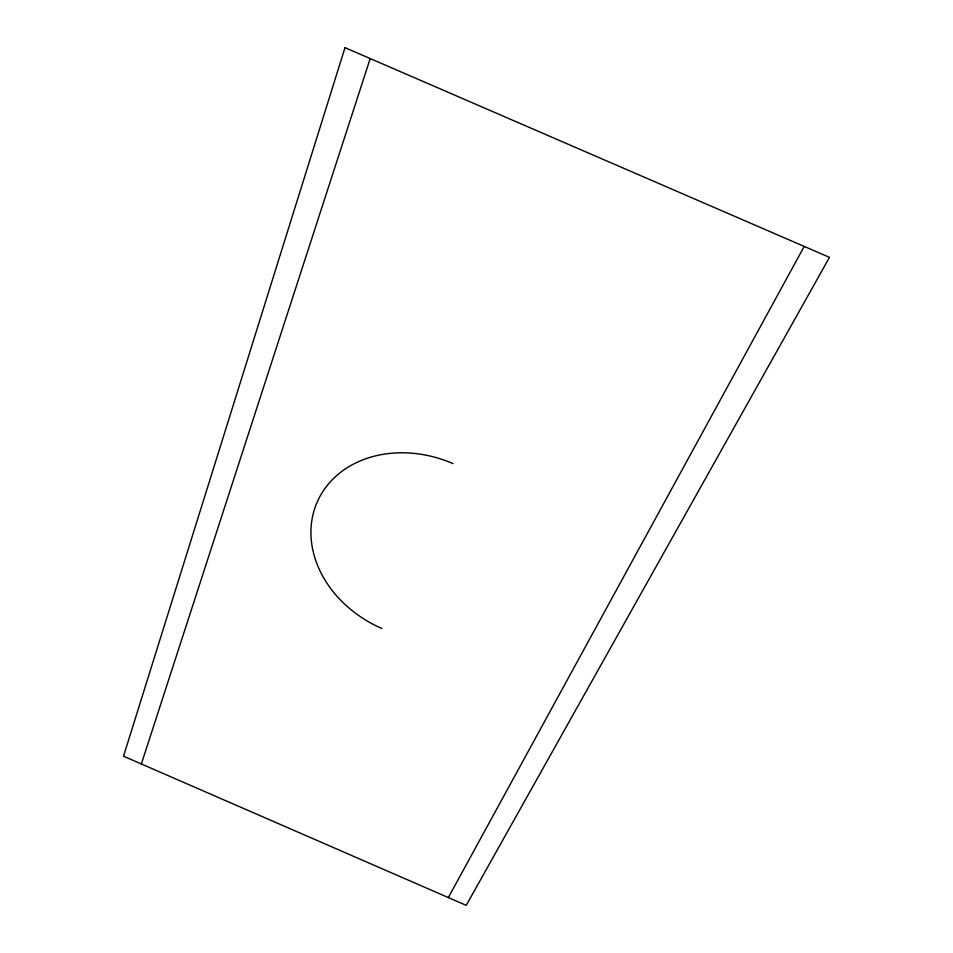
<?xml version="1.0" encoding="UTF-8"?>
<svg xmlns="http://www.w3.org/2000/svg" width="953" height="953" viewBox="0 0 953 953"><rect width="100%" height="100%" fill="white"/><g stroke="black" fill="none" stroke-linecap="round" stroke-linejoin="round"><path stroke-width="1.43" d="M141.354 763.961L370.193 58.562M448.339 897.571L804.213 246.422M381.915 628.515A109.512 89.785 23.8 0 1 317.027 502.445A109.512 89.785 23.8 0 1 452.985 463.599M344.998 47.65L123.521 756.205L466.208 905.35L829.479 257.358L344.998 47.65"/></g></svg>
